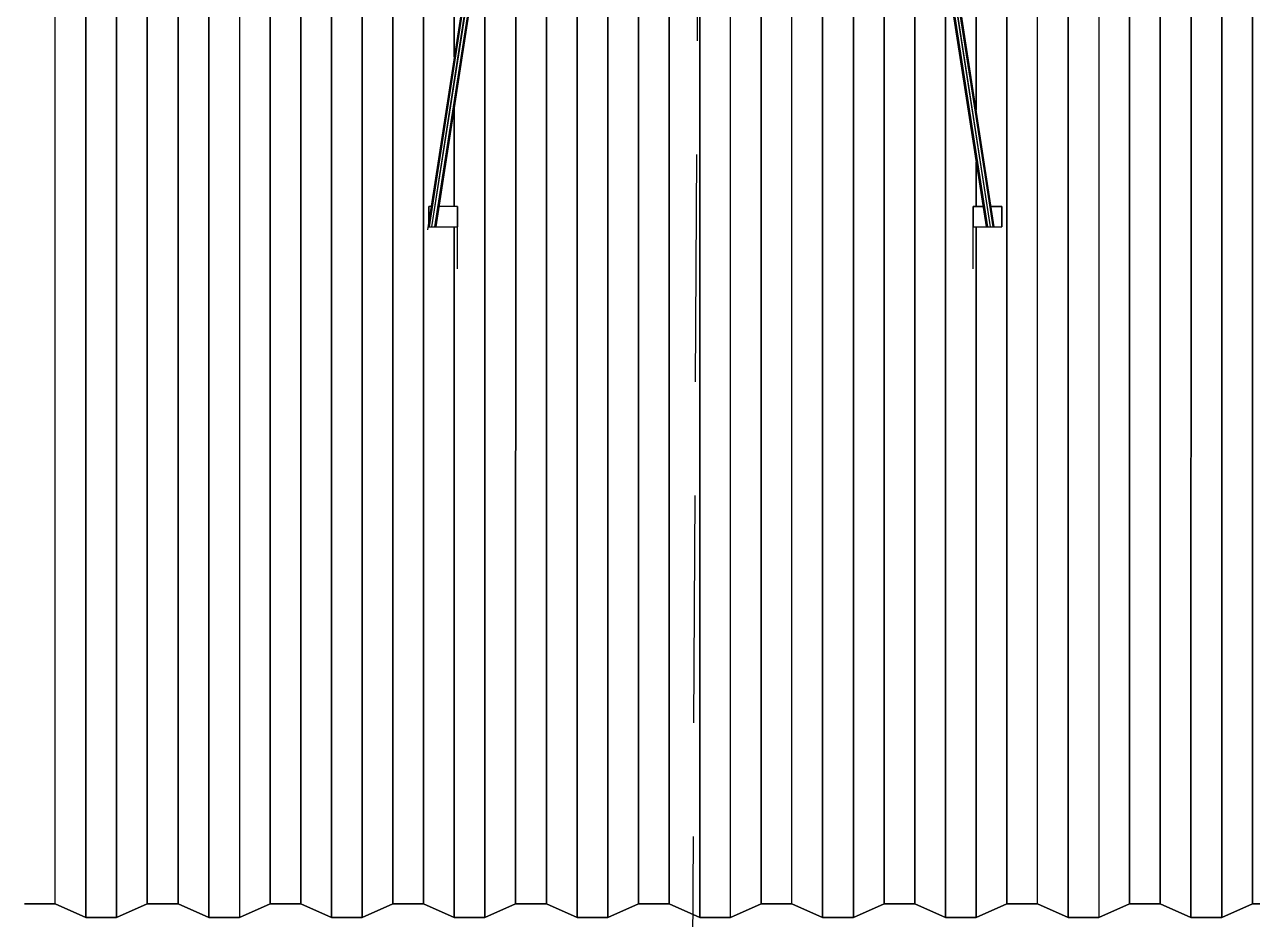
# Model space of a CAD drawing. Header units: millimetres. Extents: x -4997 to -4876, y -8737 to -8661.
# Drawn here: x -4958.055 to -4954.626, y -8707.574 to -8705.075 of the extents above; entities that cross this region are included whole.
import ezdxf

# ---------------------------------------------------------------- set-up
doc = ezdxf.new("R2010")
doc.units = ezdxf.units.MM
doc.header["$LTSCALE"] = 0.1
doc.linetypes.add('HIDDEN', pattern=[9.525, 6.35, -3.175])
for name, color, linetype in [('cobertura nova', 4, 'Continuous'), ('hachuras cobertura', 251, 'Continuous'), ('imagem', 7, 'Continuous'), ('layout cobertura', 251, 'Continuous')]:
    doc.layers.add(name, color=color, linetype=linetype)
picture_1 = doc.add_image_def('image1.jpg', size_in_pixel=(1920, 1080))

msp = doc.modelspace()

# ---------------------------------------------------------------- linework, layer by layer
at = {"layer": 'cobertura nova'}
for p, q in [((-4956.2851, -8701.4925), (-4956.9294, -8705.6482)), ((-4956.285, -8701.4925), (-4956.9251, -8705.6401)), ((-4956.9173, -8705.6401), (-4956.2692, -8701.4925)), ((-4956.9173, -8705.6401), (-4956.2774, -8701.4925)), ((-4956.9092, -8705.6401), (-4956.2652, -8701.4925)), ((-4956.2691, -8701.4925), (-4956.9092, -8705.6401)), ((-4956.9056, -8705.6401), (-4956.2651, -8701.4925)), ((-4956.0102, -8701.4925), (-4955.3698, -8705.6401)), ((-4956.0102, -8701.4925), (-4955.3662, -8705.6401)), ((-4955.3662, -8705.6401), (-4956.0062, -8701.4925)), ((-4956.0061, -8701.4925), (-4955.3581, -8705.6401)), ((-4955.998, -8701.4925), (-4955.3581, -8705.6401)), ((-4955.9979, -8701.4925), (-4955.3503, -8705.6401)), ((-4955.3473, -8705.6401), (-4955.9903, -8701.4925)), ((-4955.3503, -8705.6401), (-4955.9903, -8701.4925)), ((-4956.2936, -8701.5313), (-4956.9294, -8705.6482)), ((-4955.3473, -8705.6401), (-4955.9818, -8701.5313)), ((-4956.9251, -8705.6401), (-4956.3288, -8701.821)), ((-4956.8548, -8705.5832), (-4956.8548, -8705.3109)), ((-4955.3976, -8705.5832), (-4955.3976, -8705.4598)), ((-4956.9262, -8705.6401), (-4956.9262, -8705.5832)), ((-4956.9193, -8705.5832), (-4956.9262, -8705.5832)), ((-4956.9262, -8705.5832), (-4956.9262, -8705.6401)), ((-4956.8462, -8705.5832), (-4956.8968, -8705.5832)), ((-4956.8462, -8705.6401), (-4956.8462, -8705.5832)), ((-4956.8462, -8705.5832), (-4956.8462, -8705.6401)), ((-4955.4062, -8705.6401), (-4955.4062, -8705.5832)), ((-4955.4062, -8705.5832), (-4955.3786, -8705.5832)), ((-4955.3786, -8705.5832), (-4955.4062, -8705.5832)), ((-4955.4062, -8705.7007), (-4955.4062, -8705.5832)), ((-4955.4062, -8705.5832), (-4955.4062, -8705.6401)), ((-4955.3561, -8705.5832), (-4955.3262, -8705.5832)), ((-4955.3262, -8705.5832), (-4955.3561, -8705.5832)), ((-4955.3262, -8705.5832), (-4955.3262, -8705.6401)), ((-4955.3262, -8705.6401), (-4955.3262, -8705.5832)), ((-4956.9262, -8705.6401), (-4956.8462, -8705.6401)), ((-4956.8462, -8705.7576), (-4956.8462, -8705.6401)), ((-4955.4062, -8705.7576), (-4955.4062, -8705.6401)), ((-4955.4062, -8705.6401), (-4955.3262, -8705.6401)), ((-4958.0548, -8707.5305), (-4957.9691, -8707.5305)), ((-4957.9691, -8707.5305), (-4958.0548, -8707.5305)), ((-4957.9691, -8707.5305), (-4957.8834, -8707.5689)), ((-4957.8834, -8707.5689), (-4957.9691, -8707.5305)), ((-4957.7977, -8707.5689), (-4957.7119, -8707.5305)), ((-4957.7119, -8707.5305), (-4957.7977, -8707.5689)), ((-4957.7119, -8707.5305), (-4957.6262, -8707.5305)), ((-4957.7119, -8707.5305), (-4957.7119, -8707.5305)), ((-4957.6262, -8707.5305), (-4957.7119, -8707.5305)), ((-4957.6262, -8707.5305), (-4957.5405, -8707.5689)), ((-4957.6262, -8707.5305), (-4957.6262, -8707.5305)), ((-4957.5405, -8707.5689), (-4957.6262, -8707.5305)), ((-4957.4548, -8707.5689), (-4957.3691, -8707.5305)), ((-4957.3691, -8707.5305), (-4957.4548, -8707.5689)), ((-4957.3691, -8707.5305), (-4957.2834, -8707.5305)), ((-4957.3691, -8707.5305), (-4957.3691, -8707.5305)), ((-4957.2834, -8707.5305), (-4957.3691, -8707.5305)), ((-4957.2834, -8707.5305), (-4957.1977, -8707.5689)), ((-4957.2834, -8707.5305), (-4957.2834, -8707.5305)), ((-4957.1977, -8707.5689), (-4957.2834, -8707.5305)), ((-4957.0262, -8707.5305), (-4957.1119, -8707.5689)), ((-4957.1119, -8707.5689), (-4957.0262, -8707.5305)), ((-4957.0262, -8707.5305), (-4957.0262, -8707.5305)), ((-4956.9405, -8707.5305), (-4957.0262, -8707.5305)), ((-4957.0262, -8707.5305), (-4956.9405, -8707.5305)), ((-4956.9405, -8707.5305), (-4956.9405, -8707.5305)), ((-4956.8548, -8707.5689), (-4956.9405, -8707.5305)), ((-4956.9405, -8707.5305), (-4956.8548, -8707.5689)), ((-4956.6834, -8707.5305), (-4956.7691, -8707.5689)), ((-4956.7691, -8707.5689), (-4956.6834, -8707.5305)), ((-4956.6834, -8707.5305), (-4956.6834, -8707.5305)), ((-4956.5977, -8707.5305), (-4956.6834, -8707.5305)), ((-4956.6834, -8707.5305), (-4956.5977, -8707.5305)), ((-4956.5977, -8707.5305), (-4956.5977, -8707.5305)), ((-4956.5119, -8707.5689), (-4956.5977, -8707.5305)), ((-4956.5977, -8707.5305), (-4956.5119, -8707.5689)), ((-4956.3405, -8707.5305), (-4956.4262, -8707.5689)), ((-4956.4262, -8707.5689), (-4956.3405, -8707.5305)), ((-4956.3405, -8707.5305), (-4956.3405, -8707.5305)), ((-4956.2548, -8707.5305), (-4956.3405, -8707.5305)), ((-4956.3405, -8707.5305), (-4956.2548, -8707.5305)), ((-4956.2548, -8707.5305), (-4956.2548, -8707.5305)), ((-4956.1691, -8707.5689), (-4956.2548, -8707.5305)), ((-4956.2548, -8707.5305), (-4956.1691, -8707.5689)), ((-4955.9977, -8707.5305), (-4956.0834, -8707.5689)), ((-4956.0834, -8707.5689), (-4955.9977, -8707.5305)), ((-4955.9977, -8707.5305), (-4955.9977, -8707.5305)), ((-4955.9119, -8707.5305), (-4955.9977, -8707.5305)), ((-4955.9977, -8707.5305), (-4955.9119, -8707.5305)), ((-4955.8262, -8707.5689), (-4955.9119, -8707.5305)), ((-4955.9119, -8707.5305), (-4955.8262, -8707.5689)), ((-4955.6548, -8707.5305), (-4955.7405, -8707.5689)), ((-4955.7405, -8707.5689), (-4955.6548, -8707.5305)), ((-4955.6548, -8707.5305), (-4955.6548, -8707.5305)), ((-4955.5691, -8707.5305), (-4955.6548, -8707.5305)), ((-4955.6548, -8707.5305), (-4955.5691, -8707.5305)), ((-4955.5691, -8707.5305), (-4955.5691, -8707.5305)), ((-4955.4834, -8707.5689), (-4955.5691, -8707.5305)), ((-4955.5691, -8707.5305), (-4955.4834, -8707.5689)), ((-4955.3119, -8707.5305), (-4955.3977, -8707.5689)), ((-4955.3977, -8707.5689), (-4955.3119, -8707.5305)), ((-4955.3119, -8707.5305), (-4955.3119, -8707.5305)), ((-4955.2262, -8707.5305), (-4955.3119, -8707.5305)), ((-4955.3119, -8707.5305), (-4955.2262, -8707.5305)), ((-4955.1405, -8707.5689), (-4955.2262, -8707.5305)), ((-4955.2262, -8707.5305), (-4955.1405, -8707.5689)), ((-4954.9691, -8707.5305), (-4955.0548, -8707.5689)), ((-4955.0548, -8707.5689), (-4954.9691, -8707.5305)), ((-4954.9691, -8707.5305), (-4954.9691, -8707.5305)), ((-4954.8834, -8707.5305), (-4954.9691, -8707.5305)), ((-4954.9691, -8707.5305), (-4954.8834, -8707.5305)), ((-4954.8834, -8707.5305), (-4954.8834, -8707.5305)), ((-4954.7977, -8707.5689), (-4954.8834, -8707.5305)), ((-4954.8834, -8707.5305), (-4954.7977, -8707.5689)), ((-4954.6262, -8707.5305), (-4954.7119, -8707.5689)), ((-4954.7119, -8707.5689), (-4954.6262, -8707.5305)), ((-4954.6262, -8707.5305), (-4954.6262, -8707.5305)), ((-4954.5405, -8707.5305), (-4954.6262, -8707.5305)), ((-4954.6262, -8707.5305), (-4954.5405, -8707.5305)), ((-4957.8834, -8707.5689), (-4957.7977, -8707.5689)), ((-4957.8834, -8707.5689), (-4957.8834, -8707.5689)), ((-4957.7977, -8707.5689), (-4957.8834, -8707.5689)), ((-4957.5405, -8707.5689), (-4957.4548, -8707.5689)), ((-4957.5405, -8707.5689), (-4957.5405, -8707.5689)), ((-4957.4548, -8707.5689), (-4957.5405, -8707.5689)), ((-4957.1977, -8707.5689), (-4957.1119, -8707.5689)), ((-4957.1977, -8707.5689), (-4957.1977, -8707.5689)), ((-4957.1119, -8707.5689), (-4957.1977, -8707.5689)), ((-4956.8548, -8707.5689), (-4956.8548, -8707.5689)), ((-4956.7691, -8707.5689), (-4956.8548, -8707.5689)), ((-4956.8548, -8707.5689), (-4956.7691, -8707.5689)), ((-4956.7691, -8707.5689), (-4956.7691, -8707.5689)), ((-4956.5119, -8707.5689), (-4956.5119, -8707.5689)), ((-4956.4262, -8707.5689), (-4956.5119, -8707.5689)), ((-4956.5119, -8707.5689), (-4956.4262, -8707.5689)), ((-4956.4262, -8707.5689), (-4956.4262, -8707.5689)), ((-4956.1691, -8707.5689), (-4956.1691, -8707.5689)), ((-4956.0834, -8707.5689), (-4956.1691, -8707.5689)), ((-4956.1691, -8707.5689), (-4956.0834, -8707.5689)), ((-4955.8262, -8707.5689), (-4955.8262, -8707.5689)), ((-4955.7405, -8707.5689), (-4955.8262, -8707.5689)), ((-4955.8262, -8707.5689), (-4955.7405, -8707.5689)), ((-4955.7405, -8707.5689), (-4955.7405, -8707.5689)), ((-4955.4834, -8707.5689), (-4955.4834, -8707.5689)), ((-4955.3977, -8707.5689), (-4955.4834, -8707.5689)), ((-4955.4834, -8707.5689), (-4955.3977, -8707.5689)), ((-4955.3977, -8707.5689), (-4955.3977, -8707.5689)), ((-4955.1405, -8707.5689), (-4955.1405, -8707.5689)), ((-4955.0548, -8707.5689), (-4955.1405, -8707.5689)), ((-4955.1405, -8707.5689), (-4955.0548, -8707.5689)), ((-4954.7977, -8707.5689), (-4954.7977, -8707.5689)), ((-4954.7119, -8707.5689), (-4954.7977, -8707.5689)), ((-4954.7977, -8707.5689), (-4954.7119, -8707.5689)), ((-4954.7119, -8707.5689), (-4954.7119, -8707.5689))]:
    msp.add_line(p, q, dxfattribs=at)
at = {"layer": 'hachuras cobertura'}
for p, q in [((-4957.9691, -8707.5305), (-4957.969, -8701.7826)), ((-4957.7119, -8707.5305), (-4957.7119, -8701.7826)), ((-4957.7119, -8701.7826), (-4957.7119, -8707.5305)), ((-4957.6262, -8707.5305), (-4957.6262, -8701.7826)), ((-4957.6262, -8701.7826), (-4957.6262, -8707.5305)), ((-4957.3691, -8707.5305), (-4957.369, -8701.7826)), ((-4957.369, -8701.7826), (-4957.3691, -8707.5305)), ((-4957.2834, -8707.5305), (-4957.2833, -8701.7826)), ((-4957.2833, -8701.7826), (-4957.2834, -8707.5305)), ((-4957.0262, -8707.5305), (-4957.0262, -8701.7826)), ((-4957.0262, -8701.7826), (-4957.0262, -8707.5305)), ((-4956.9405, -8707.5305), (-4956.9405, -8701.7826)), ((-4956.9405, -8701.7826), (-4956.9405, -8707.5305)), ((-4956.2548, -8707.5305), (-4956.2548, -8701.7826)), ((-4956.2548, -8701.7826), (-4956.2548, -8707.5305)), ((-4955.9977, -8707.5305), (-4955.9976, -8701.7826)), ((-4955.9976, -8701.7826), (-4955.9977, -8707.5305)), ((-4955.3119, -8707.5305), (-4955.3119, -8701.7826)), ((-4955.3119, -8701.7826), (-4955.3119, -8707.5305)), ((-4955.2262, -8707.5305), (-4955.2262, -8701.7826)), ((-4954.9691, -8707.5305), (-4954.969, -8701.7827)), ((-4954.969, -8701.7827), (-4954.9691, -8707.5305)), ((-4954.8834, -8707.5305), (-4954.8833, -8701.7827)), ((-4954.8833, -8701.7827), (-4954.8834, -8707.5305)), ((-4954.6262, -8707.5305), (-4954.6262, -8701.7827)), ((-4954.6262, -8701.7827), (-4954.6262, -8707.5305)), ((-4957.8834, -8707.5689), (-4957.8833, -8701.821)), ((-4957.8833, -8701.821), (-4957.8834, -8707.5689)), ((-4957.7977, -8707.5689), (-4957.7976, -8701.821)), ((-4957.7976, -8701.821), (-4957.7977, -8707.5689)), ((-4957.5405, -8707.5689), (-4957.5405, -8701.821)), ((-4957.5405, -8701.821), (-4957.5405, -8707.5689)), ((-4957.4548, -8701.821), (-4957.4548, -8707.5689)), ((-4957.1977, -8707.5689), (-4957.1976, -8701.821)), ((-4957.1976, -8701.821), (-4957.1977, -8707.5689)), ((-4957.1119, -8707.5689), (-4957.1119, -8701.821)), ((-4957.1119, -8701.821), (-4957.1119, -8707.5689)), ((-4956.8548, -8705.1653), (-4956.8548, -8701.821)), ((-4956.8548, -8701.821), (-4956.8548, -8705.1653)), ((-4956.1691, -8707.5689), (-4956.169, -8701.821)), ((-4956.169, -8701.821), (-4956.1691, -8707.5689)), ((-4956.0834, -8707.5689), (-4956.0833, -8701.821)), ((-4955.3976, -8705.3142), (-4955.3976, -8701.821)), ((-4955.3976, -8701.821), (-4955.3976, -8705.3142)), ((-4955.1405, -8707.5689), (-4955.1405, -8701.821)), ((-4955.1405, -8701.821), (-4955.1405, -8707.5689)), ((-4955.0548, -8701.821), (-4955.0548, -8707.5689)), ((-4954.7977, -8707.5689), (-4954.7976, -8701.821)), ((-4954.7976, -8701.821), (-4954.7977, -8707.5689)), ((-4954.7119, -8707.5689), (-4954.7119, -8701.821)), ((-4954.7119, -8701.821), (-4954.7119, -8707.5689)), ((-4956.3405, -8707.5305), (-4956.3405, -8701.9805)), ((-4956.3405, -8701.9805), (-4956.3405, -8707.5305)), ((-4955.9119, -8707.5305), (-4955.9119, -8702.1294)), ((-4956.4262, -8707.5689), (-4956.4262, -8702.5356)), ((-4956.4262, -8702.5356), (-4956.4262, -8707.5689)), ((-4955.8262, -8707.5689), (-4955.8262, -8702.6844)), ((-4955.8262, -8702.6844), (-4955.8262, -8707.5689)), ((-4956.5119, -8707.5689), (-4956.5119, -8703.0907)), ((-4956.5119, -8703.0907), (-4956.5119, -8707.5689)), ((-4955.7405, -8707.5689), (-4955.7405, -8703.2395)), ((-4955.7405, -8703.2395), (-4955.7405, -8707.5689)), ((-4956.5977, -8707.5305), (-4956.5976, -8703.6457)), ((-4956.5976, -8703.6457), (-4956.5977, -8707.5305)), ((-4955.6548, -8707.5305), (-4955.6548, -8703.7946)), ((-4955.6548, -8703.7946), (-4955.6548, -8707.5305)), ((-4956.6834, -8707.5305), (-4956.6833, -8704.2008)), ((-4956.6833, -8704.2008), (-4956.6834, -8707.5305)), ((-4955.5691, -8707.5305), (-4955.5691, -8704.3497)), ((-4955.5691, -8704.3497), (-4955.5691, -8707.5305)), ((-4956.7691, -8707.5689), (-4956.7691, -8704.7559)), ((-4956.7691, -8704.7559), (-4956.7691, -8707.5689)), ((-4955.4834, -8707.5689), (-4955.4834, -8704.9048)), ((-4955.4834, -8704.9048), (-4955.4834, -8707.5689)), ((-4956.8548, -8705.3109), (-4956.8548, -8705.5832)), ((-4955.3976, -8705.4598), (-4955.3976, -8705.5832)), ((-4956.8548, -8707.5689), (-4956.8548, -8705.6401)), ((-4956.8548, -8705.6401), (-4956.8548, -8707.5689)), ((-4955.3977, -8707.5689), (-4955.3976, -8705.6401)), ((-4955.3976, -8705.6401), (-4955.3977, -8707.5689))]:
    msp.add_line(p, q, dxfattribs=at)
at = {"layer": 'layout cobertura', "linetype": 'HIDDEN'}
msp.add_line((-4956.3309, -8736.5527), (-4956.0046, -8670.2926), dxfattribs=at)

# ---------------------------------------------------------------- pictures from other files: only their frames are drawn
at = {"layer": 'imagem'}
image = msp.add_image(picture_1, insert=(-4995.0367, -8736.0525), size_in_units=(116.4021, 65.4762), dxfattribs=at)
image.dxf.flags = 7

doc.saveas('drawing.dxf')
